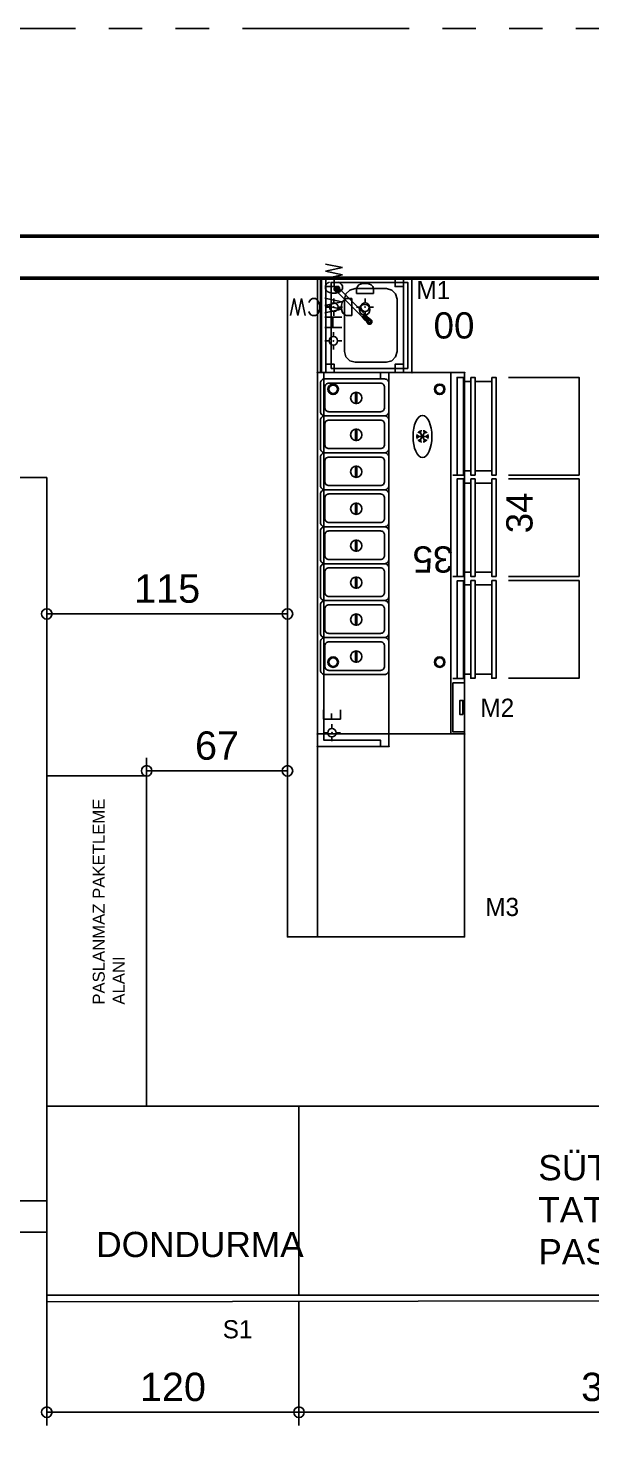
# Model space of a CAD drawing. Header units: millimetres. Extents: x 38967 to 51721, y 49836 to 53207.
# Drawn here: x 41406 to 41673, y 52224 to 52900 of the extents above; entities that cross this region are included whole.
import ezdxf
from ezdxf.enums import TextEntityAlignment as Align

# ---------------------------------------------------------------- set-up
doc = ezdxf.new("R2010")
doc.units = ezdxf.units.MM
doc.header["$LTSCALE"] = 5
doc.linetypes.add('CONTINUA', pattern=[0])
doc.linetypes.add('PHANTOM2', pattern=[31.75, 15.875, -3.175, 3.175, -3.175, 3.175, -3.175])
doc.layers.get('DEFPOINTS').update_dxf_attribs({"linetype": 'CONTINUA'})
for name, color, linetype in [('200-EquipBlack-3d', 250, 'Continuous'), ('200-EquipBorder-2d', 9, 'Continuous'), ('200-EquipDoors-2d', 252, 'Continuous'), ('200-EquipID-2d', 7, 'Continuous'), ('200-EquipInternal-2d', 252, 'Continuous'), ('200-EquipSteel-3d', 9, 'Continuous'), ('250-Cwater-2d', 160, 'Continuous'), ('250-Drain-2D', 140, 'Continuous'), ('250-ele-2d', 20, 'Continuous'), ('250-Hwater-2d', 200, 'Continuous'), ('ax', 1, 'PHANTOM2')]:
    doc.layers.add(name, color=color, linetype=linetype)
doc.layers.add('200-InsPoint-3D', color=3, linetype='Continuous', plot=False)
doc.layers.add('A-Wall', color=113, linetype='Continuous', lineweight=50)
doc.styles.add('Arial', font='arial.ttf')
doc.styles.add('ROMANS', font='micross.ttf')
doc.styles.add('SIMPLEX', font='simplex')
doc.styles.add('TAKSİM', font='GOTHIC.TTF', dxfattribs={"height": 20})
doc.dimstyles.new('Halil', dxfattribs={"dimscale": 5, "dimtxt": 2.7, "dimasz": 1, "dimexe": 1.25, "dimexo": 0.625, "dimgap": 1, "dimtad": 1, "dimdec": 0, "dimdsep": 46, "dimtxsty": 'ROMANS', "dimblk": 'ORIGIN', "dimcen": 2.5, "dimclrd": 256, "dimclre": 256, "dimclrt": 256, "dimadec": 0, "dimazin": 0, "dimtfac": 1, "dimtdec": 0, "dimtmove": 0, "dimatfit": 3, "dimldrblk": 'ORIGIN', "dimfxl": 5, "dimtolj": 1, "dimtzin": 0, "dimarcsym": 0})

# ---------------------------------------------------------------- blocks, each defined once
blk = doc.blocks.new('ECON')
at = {"layer": '250-ele-2d'}
for p, q in [((-40.6, 0), (-20.3, 0)), ((0, 40.6), (0, 20.3)), ((20.3, 0), (40.6, 0)), ((0, -20.3), (0, -40.6))]:
    blk.add_line(p, q, dxfattribs=at)
for radius in [20.3, 1]:
    blk.add_circle((0, 0), radius, dxfattribs=at)
blk.add_point((0, 0), dxfattribs=at)
at = {"layer": '250-ele-2d', "style": 'SIMPLEX', "flags": 8}
blk.add_attdef('E', (50, -40.6), '', height=81, dxfattribs=at)
blk = doc.blocks.new('A$C4DBF6129')
at = {"layer": '200-EquipBorder-2d'}
for points in [[(15.6, 32.5), (2, 32.5, 0.414214), (0, 30.5), (0, 2, 0.414214), (2, 0), (15.6, 0, 0.414214), (17.6, 2), (17.6, 30.5, 0.414214)], [(13.6, 30.5), (4, 30.5, 0.414214), (2, 28.5), (2, 4, 0.414214), (4, 2), (13.6, 2, 0.414214), (15.6, 4), (15.6, 28.5, 0.414214)]]:
    blk.add_lwpolyline(points, format="xyb", close=True, dxfattribs=at)
blk.add_lwpolyline([(11.2, 15.81), (5.95, 15.81), (5.95, 15.29), (11.2, 15.29)], close=True, dxfattribs=at)
blk.add_circle((8.57, 15.53), 2.68, dxfattribs=at)
blk = doc.blocks.new('ZVR1780')
at = {"layer": '200-EquipBorder-2d'}
blk.add_line((0, -340), (1780, -340), dxfattribs=at)
for points in [[(1780, -340), (1780, 0), (0, 0), (0, -340), (1780, -340)], [(0, -300), (30, -300), (30, -30), (1750, -30), (1750, -300), (1780, -300)]]:
    blk.add_lwpolyline(points, dxfattribs=at)
for p in [(0, 0), (1780, 0), (1780, 0), (0, -340), (1780, -340)]:
    blk.add_point(p, dxfattribs=at)
at = {"layer": '200-InsPoint-3D'}
for p in [(0, 0), (0, 0), (1780, 0), (1780, 0), (0, -340), (0, -340), (1780, -340)]:
    blk.add_point(p, dxfattribs=at)
at = {"xscale": 10, "yscale": 10, "zscale": 10}
for p in [(342, -340), (518, -340), (694, -340), (870, -340), (1046, -340), (1222, -340), (1398, -340), (1574, -340)]:
    blk.add_blockref('A$C4DBF6129', p, dxfattribs=at)
at = {"layer": '250-ele-2d'}
blk.add_blockref('ECON', (65, -69.4), dxfattribs=at).add_auto_attribs({'E': 'E'})
blk.add_blockref('ECON', (65, -69.4), dxfattribs=at).add_auto_attribs({'E': 'E'})
at = {"layer": '200-InsPoint-3D', "flags": 9}
blk.add_attdef('DISTANG', (0, 0), '', height=1, dxfattribs=at)
blk.add_attdef('DISTANG', (0, 0), '', height=1, dxfattribs=at)
blk = doc.blocks.new('attrib')
at = {"layer": '200-EquipID-2d', "style": 'Arial'}
blk.add_attdef('POS', text='', height=2.5, dxfattribs=at).set_placement((0, 0, -1), align=Align.MIDDLE)
at = {"layer": '200-EquipID-2d', "style": 'ROMANS', "flags": 1}
for tag, p in [('ZONA', (0, -4.91, -2)), ('EQUIPMENTDATA', (0, -7.89, -2)), ('LONGDESCR', (0, -11.3, -2)), ('EQUIPMENTCONN', (0, -14.71, -2)), ('ACCESSORYDATA', (0, -18.55, -2)), ('ACCESSORYCONN', (0, -21.86, -2))]:
    blk.add_attdef(tag, text='', height=2.5, dxfattribs=at).set_placement(p, align=Align.CENTER)
blk = doc.blocks.new('ICE')
at = {"layer": '200-EquipInternal-2d'}
for p, q in [((-15.2, 8.8), (-29.4, 5.9)), ((-26, -15), (26, 15)), ((-26, 15), (26, -15)), ((-15.2, 8.8), (-19.8, 22.5)), ((0, 17.5), (-9.6, 28.4)), ((0, -30), (0, 30)), ((0, 17.5), (9.6, 28.4)), ((15.2, 8.8), (19.8, 22.5)), ((15.2, 8.8), (29.4, 5.9)), ((-15.2, -8.8), (-29.4, -5.9)), ((-15.2, -8.8), (-19.8, -22.5)), ((0, -17.5), (-9.6, -28.4)), ((0, -17.5), (9.6, -28.4)), ((15.2, -8.8), (29.4, -5.9)), ((15.2, -8.8), (19.8, -22.5))]:
    blk.add_line(p, q, dxfattribs=at)
blk.add_ellipse((0, 0), major_axis=(-100, 0), ratio=0.45, dxfattribs=at)
blk = doc.blocks.new('HB6CU')
at = {"layer": '200-EquipBlack-3d'}
blk.add_3dface([(92.6, -692.1, 789.3), (160.1, -692.1, 789.3), (160.1, -678, 803.4), (92.6, -678, 803.4)], dxfattribs=at)
at = {"layer": '200-EquipBorder-2d'}
blk.add_lwpolyline([(0, -700), (1721, -700), (1721, 0), (0, 0)], close=True, dxfattribs=at)
at = {"layer": '200-EquipDoors-2d'}
for p, q in [((285.4, -700), (285.4, -730)), ((710.4, -700), (710.4, -730)), ((770, -700), (770, -730)), ((1195, -700), (1195, -730)), ((1253, -700), (1253, -730)), ((1678, -700), (1678, -730)), ((285.4, -750), (285.4, -830)), ((710.4, -750), (710.4, -830)), ((770, -750), (770, -830)), ((1195, -750), (1195, -830)), ((1253, -750), (1253, -830)), ((1678, -750), (1678, -830))]:
    blk.add_line(p, q, dxfattribs=at)
for points in [[(730.4, -730), (730.4, -750), (265.4, -750), (265.4, -730)], [(1215, -730), (1215, -750), (750, -750), (750, -730)], [(1698, -730), (1698, -750), (1233, -750), (1233, -730)], [(730.4, -830), (730.4, -850), (265.4, -850), (265.4, -830)], [(1215, -830), (1215, -850), (750, -850), (750, -830)], [(1698, -830), (1698, -850), (1233, -850), (1233, -830)]]:
    blk.add_lwpolyline(points, close=True, dxfattribs=at)
for points in [[(730.4, -910), (730.4, -1245), (265.4, -1245), (265.4, -910)], [(1215, -910), (1215, -1245), (750, -1245), (750, -910)], [(1698, -910), (1698, -1245), (1233, -1245), (1233, -910)]]:
    blk.add_lwpolyline(points, dxfattribs=at)
at = {"layer": '200-EquipSteel-3d', "extrusion": (1, 0, 0)}
for p, q in [((264.1, -700, 540), (264.1, -645, 540)), ((264.1, -645, 540), (264.1, -645, 835)), ((264.1, -645, 835), (264.1, -665, 835)), ((264.1, -700, 230), (264.1, -645, 230)), ((264.1, -645, 230), (264.1, -645, 525)), ((264.1, -645, 525), (264.1, -665, 525)), ((264.1, -665, 835), (264.1, -665, 780)), ((264.1, -665, 780), (264.1, -700, 780)), ((264.1, -665, 525), (264.1, -665, 470)), ((264.1, -665, 470), (264.1, -700, 470)), ((750, -700, 540), (750, -645, 540)), ((750, -645, 540), (750, -645, 835)), ((750, -645, 835), (750, -665, 835)), ((750, -700, 230), (750, -645, 230)), ((750, -645, 230), (750, -645, 525)), ((750, -645, 525), (750, -665, 525)), ((750, -665, 835), (750, -665, 780)), ((750, -665, 780), (750, -700, 780)), ((750, -665, 525), (750, -665, 470)), ((750, -665, 470), (750, -700, 470)), ((1233, -700, 540), (1233, -645, 540)), ((1233, -645, 540), (1233, -645, 835)), ((1233, -645, 835), (1233, -665, 835)), ((1233, -700, 230), (1233, -645, 230)), ((1233, -645, 230), (1233, -645, 525)), ((1233, -645, 525), (1233, -665, 525)), ((1233, -665, 835), (1233, -665, 780)), ((1233, -665, 780), (1233, -700, 780)), ((1233, -665, 525), (1233, -665, 470)), ((1233, -665, 470), (1233, -700, 470)), ((264.1, -700, 780), (264.1, -700, 540)), ((264.1, -700, 470), (264.1, -700, 230)), ((750, -700, 780), (750, -700, 540)), ((750, -700, 470), (750, -700, 230)), ((1233, -700, 780), (1233, -700, 540)), ((1233, -700, 470), (1233, -700, 230))]:
    blk.add_line(p, q, dxfattribs=at)
at = {"layer": '200-EquipSteel-3d', "extrusion": (0, -1, 0), "elevation": 700.5}
for points in [[(30.9, 547.8), (70.9, 547.8), (70.9, 557.8), (30.9, 557.8)], [(30.9, 572.8), (70.9, 572.8), (70.9, 582.8), (30.9, 582.8)], [(30.9, 597.8), (70.9, 597.8), (70.9, 607.8), (30.9, 607.8)], [(30.9, 622.8), (70.9, 622.8), (70.9, 632.8), (30.9, 632.8)], [(30.9, 647.8), (70.9, 647.8), (70.9, 657.8), (30.9, 657.8)], [(30.9, 672.8), (70.9, 672.8), (70.9, 682.8), (30.9, 682.8)], [(30.9, 697.8), (70.9, 697.8), (70.9, 707.8), (30.9, 707.8)], [(30.9, 722.8), (70.9, 722.8), (70.9, 732.8), (30.9, 732.8)], [(30.9, 747.8), (70.9, 747.8), (70.9, 757.8), (30.9, 757.8)], [(30.9, 247.7), (70.9, 247.7), (70.9, 257.7), (30.9, 257.7)], [(30.9, 322.7), (70.9, 322.7), (70.9, 332.7), (30.9, 332.7)], [(30.9, 272.7), (70.9, 272.7), (70.9, 282.7), (30.9, 282.7)], [(30.9, 297.7), (70.9, 297.7), (70.9, 307.7), (30.9, 307.7)], [(30.9, 347.7), (70.9, 347.7), (70.9, 357.7), (30.9, 357.7)], [(30.9, 372.7), (70.9, 372.7), (70.9, 382.7), (30.9, 382.7)], [(30.9, 447.7), (70.9, 447.7), (70.9, 457.7), (30.9, 457.7)], [(30.9, 422.7), (70.9, 422.7), (70.9, 432.7), (30.9, 432.7)], [(30.9, 397.7), (70.9, 397.7), (70.9, 407.7), (30.9, 407.7)], [(80.9, 547.8), (120.9, 547.8), (120.9, 557.8), (80.9, 557.8)], [(80.9, 572.8), (120.9, 572.8), (120.9, 582.8), (80.9, 582.8)], [(80.9, 597.8), (120.9, 597.8), (120.9, 607.8), (80.9, 607.8)], [(80.9, 622.8), (120.9, 622.8), (120.9, 632.8), (80.9, 632.8)], [(80.9, 647.8), (120.9, 647.8), (120.9, 657.8), (80.9, 657.8)], [(80.9, 672.8), (120.9, 672.8), (120.9, 682.8), (80.9, 682.8)], [(80.9, 697.8), (120.9, 697.8), (120.9, 707.8), (80.9, 707.8)], [(80.9, 722.8), (120.9, 722.8), (120.9, 732.8), (80.9, 732.8)], [(80.9, 747.8), (120.9, 747.8), (120.9, 757.8), (80.9, 757.8)], [(80.9, 247.7), (120.9, 247.7), (120.9, 257.7), (80.9, 257.7)], [(80.9, 322.7), (120.9, 322.7), (120.9, 332.7), (80.9, 332.7)], [(80.9, 272.7), (120.9, 272.7), (120.9, 282.7), (80.9, 282.7)], [(80.9, 297.7), (120.9, 297.7), (120.9, 307.7), (80.9, 307.7)], [(80.9, 347.7), (120.9, 347.7), (120.9, 357.7), (80.9, 357.7)], [(80.9, 372.7), (120.9, 372.7), (120.9, 382.7), (80.9, 382.7)], [(80.9, 447.7), (120.9, 447.7), (120.9, 457.7), (80.9, 457.7)], [(80.9, 422.7), (120.9, 422.7), (120.9, 432.7), (80.9, 432.7)], [(80.9, 397.7), (120.9, 397.7), (120.9, 407.7), (80.9, 407.7)], [(130.9, 547.8), (170.9, 547.8), (170.9, 557.8), (130.9, 557.8)], [(130.9, 572.8), (170.9, 572.8), (170.9, 582.8), (130.9, 582.8)], [(130.9, 597.8), (170.9, 597.8), (170.9, 607.8), (130.9, 607.8)], [(130.9, 622.8), (170.9, 622.8), (170.9, 632.8), (130.9, 632.8)], [(130.9, 647.8), (170.9, 647.8), (170.9, 657.8), (130.9, 657.8)], [(130.9, 672.8), (170.9, 672.8), (170.9, 682.8), (130.9, 682.8)], [(130.9, 697.8), (170.9, 697.8), (170.9, 707.8), (130.9, 707.8)], [(130.9, 722.8), (170.9, 722.8), (170.9, 732.8), (130.9, 732.8)], [(130.9, 747.8), (170.9, 747.8), (170.9, 757.8), (130.9, 757.8)], [(130.9, 247.7), (170.9, 247.7), (170.9, 257.7), (130.9, 257.7)], [(130.9, 272.7), (170.9, 272.7), (170.9, 282.7), (130.9, 282.7)], [(130.9, 297.7), (170.9, 297.7), (170.9, 307.7), (130.9, 307.7)], [(130.9, 322.7), (170.9, 322.7), (170.9, 332.7), (130.9, 332.7)], [(130.9, 347.7), (170.9, 347.7), (170.9, 357.7), (130.9, 357.7)], [(130.9, 372.7), (170.9, 372.7), (170.9, 382.7), (130.9, 382.7)], [(130.9, 447.7), (170.9, 447.7), (170.9, 457.7), (130.9, 457.7)], [(130.9, 397.7), (170.9, 397.7), (170.9, 407.7), (130.9, 407.7)], [(130.9, 422.7), (170.9, 422.7), (170.9, 432.7), (130.9, 432.7)], [(180.9, 547.8), (220.9, 547.8), (220.9, 557.8), (180.9, 557.8)], [(180.9, 572.8), (220.9, 572.8), (220.9, 582.8), (180.9, 582.8)], [(180.9, 597.8), (220.9, 597.8), (220.9, 607.8), (180.9, 607.8)], [(180.9, 622.8), (220.9, 622.8), (220.9, 632.8), (180.9, 632.8)], [(180.9, 647.8), (220.9, 647.8), (220.9, 657.8), (180.9, 657.8)], [(180.9, 672.8), (220.9, 672.8), (220.9, 682.8), (180.9, 682.8)], [(180.9, 697.8), (220.9, 697.8), (220.9, 707.8), (180.9, 707.8)], [(180.9, 722.8), (220.9, 722.8), (220.9, 732.8), (180.9, 732.8)], [(180.9, 747.8), (220.9, 747.8), (220.9, 757.8), (180.9, 757.8)], [(180.9, 247.7), (220.9, 247.7), (220.9, 257.7), (180.9, 257.7)], [(180.9, 322.7), (220.9, 322.7), (220.9, 332.7), (180.9, 332.7)], [(180.9, 272.7), (220.9, 272.7), (220.9, 282.7), (180.9, 282.7)], [(180.9, 297.7), (220.9, 297.7), (220.9, 307.7), (180.9, 307.7)], [(180.9, 347.7), (220.9, 347.7), (220.9, 357.7), (180.9, 357.7)], [(180.9, 372.7), (220.9, 372.7), (220.9, 382.7), (180.9, 382.7)], [(180.9, 447.7), (220.9, 447.7), (220.9, 457.7), (180.9, 457.7)], [(180.9, 422.7), (220.9, 422.7), (220.9, 432.7), (180.9, 432.7)], [(180.9, 397.7), (220.9, 397.7), (220.9, 407.7), (180.9, 407.7)]]:
    blk.add_lwpolyline(points, close=True, dxfattribs=at)
at = {"layer": '200-EquipSteel-3d'}
for centre, radius in [((342, -75, 100), 25), ((342, -75), 20), ((1641.8, -75, 100), 25), ((1641.8, -75), 20), ((342, -582, 100), 25), ((342, -582), 20), ((1641.8, -582, 100), 25), ((1641.8, -582), 20)]:
    blk.add_circle(centre, radius, dxfattribs=at)
for points in [[(0, 0, 1000), (0, 0, 850), (1721, 0, 850), (1721, 0, 1000)], [(0, 0, 1000), (1721, 0, 1000), (1721, -30, 1000), (0, -30, 1000)], [(0, -700, 900), (0, -700, 850), (0, 0, 850), (0, 0, 900)], [(0, -700, 850), (0, -700, 850), (0, -700, 850), (0, 0, 850)], [(0, 0, 900), (0, 0, 850), (1721, 0, 850), (1721, 0, 900)], [(0, 0, 850), (0, -700, 850), (1721, -700, 850), (1721, 0, 850)], [(1721, 0, 900), (1721, 0, 900), (0, 0, 900)], [(1721, 0, 900), (1721, -700, 900), (0, -700, 900), (0, 0, 900)], [(0, -700, 900), (0, -700, 850), (0, 0, 850), (0, 0, 900)], [(0, -700, 850), (0, -700, 850), (0, -700, 850), (0, 0, 850)], [(0, 0, 900), (0, 0, 850), (1721, 0, 850), (1721, 0, 900)], [(0, 0, 850), (0, -700, 850), (1721, -700, 850), (1721, 0, 850)], [(1721, 0, 900), (1721, 0, 900), (0, 0, 900)], [(1721, 0, 900), (1721, -700, 900), (0, -700, 900), (0, 0, 900)], [(0, -635, 850), (0, -635, 200), (0, 0, 200), (0, 0, 850)], [(0, -635, 200), (0, -635, 200), (0, -635, 200), (0, 0, 200)], [(0, 0, 850), (0, 0, 200), (1721, 0, 200), (1721, 0, 850)], [(0, 0, 200), (0, -635, 200), (1721, -635, 200), (1721, 0, 200)], [(1721, 0, 850), (1721, 0, 850), (0, 0, 850)], [(1721, 0, 850), (1721, -635, 850), (0, -635, 850), (0, 0, 850)], [(1721, 0, 900), (1721, 0, 850), (1721, 0, 900)], [(1721, 0, 850), (1721, -700, 850), (1721, -700, 900), (1721, 0, 900)], [(1721, 0, 900), (1721, 0, 850), (1721, 0, 900)], [(1721, 0, 850), (1721, -700, 850), (1721, -700, 900), (1721, 0, 900)], [(1721, 0, 850), (1721, 0, 200), (1721, 0, 850)], [(1721, 0, 200), (1721, -635, 200), (1721, -635, 850), (1721, 0, 850)], [(0, -30, 1000), (1721, -30, 1000), (1721, -30, 915), (0, -30, 915)], [(1721, -635, 850), (1721, -635, 200), (0, -635, 200), (0, -635, 850)], [(1721, -635, 200), (1721, -635, 200), (0, -635, 200)], [(10, -700, 780), (10, -700, 230), (10, -645, 230), (10, -645, 835)], [(10, -700, 230), (10, -700, 230), (10, -700, 230), (10, -645, 230)], [(10, -645, 835), (10, -645, 230), (243, -645, 230), (243, -645, 835)], [(10, -645, 230), (10, -700, 230), (243, -700, 230), (243, -645, 230)], [(243, -645, 835), (243, -645, 835), (10, -645, 835)], [(243, -645, 835), (243, -700, 780), (10, -700, 780), (10, -645, 835)], [(243, -645, 835), (243, -645, 230), (243, -645, 835)], [(243, -645, 230), (243, -700, 230), (243, -700, 780), (243, -645, 835)], [(264.1, -695, 835), (729.1, -695, 835), (729.1, -665, 835), (264.1, -665, 835)], [(264.1, -695, 525), (729.1, -695, 525), (729.1, -665, 525), (264.1, -665, 525)], [(750, -695, 835), (1215, -695, 835), (1215, -665, 835), (750, -665, 835)], [(750, -695, 525), (1215, -695, 525), (1215, -665, 525), (750, -665, 525)], [(1233, -695, 835), (1698, -695, 835), (1698, -665, 835), (1233, -665, 835)], [(1233, -695, 525), (1698, -695, 525), (1698, -665, 525), (1233, -665, 525)], [(1721, -700, 900), (1721, -700, 850), (0, -700, 850), (0, -700, 900)], [(1721, -700, 850), (1721, -700, 850), (0, -700, 850)], [(1721, -700, 900), (1721, -700, 850), (0, -700, 850), (0, -700, 900)], [(1721, -700, 850), (1721, -700, 850), (0, -700, 850)], [(243, -700, 780), (243, -700, 230), (10, -700, 230), (10, -700, 780)], [(243, -700, 230), (243, -700, 230), (10, -700, 230)], [(264.1, -695, 805), (729.1, -695, 805), (729.1, -695, 835), (264.1, -695, 835)], [(264.1, -695, 495), (729.1, -695, 495), (729.1, -695, 525), (264.1, -695, 525)], [(750, -695, 805), (1215, -695, 805), (1215, -695, 835), (750, -695, 835)], [(750, -695, 495), (1215, -695, 495), (1215, -695, 525), (750, -695, 525)], [(1233, -695, 805), (1698, -695, 805), (1698, -695, 835), (1233, -695, 835)], [(1233, -695, 495), (1698, -695, 495), (1698, -695, 525), (1233, -695, 525)]]:
    blk.add_3dface(points, dxfattribs=at)
at = {"layer": '200-EquipSteel-3d', "invisible_edges": 15}
for points in [[(0, 0, 900), (0, 0, 1000), (0, -30, 1000), (0, -30, 900)], [(1721, 0, 900), (1721, 0, 1000), (1721, -30, 1000), (1721, -30, 900)], [(264.1, -700, 780), (264.1, -700, 540), (264.1, -645, 540), (264.1, -645, 780)], [(264.1, -645, 835), (264.1, -665, 835), (264.1, -665, 780), (264.1, -645, 780)], [(264.1, -645, 525), (264.1, -665, 525), (264.1, -665, 470), (264.1, -645, 470)], [(264.1, -700, 470), (264.1, -700, 230), (264.1, -645, 230), (264.1, -645, 470)], [(729.1, -645, 835), (729.1, -665, 835), (729.1, -665, 780), (729.1, -645, 780)], [(729.1, -700, 780), (729.1, -700, 540), (729.1, -645, 540), (729.1, -645, 780)], [(729.1, -645, 525), (729.1, -665, 525), (729.1, -665, 470), (729.1, -645, 470)], [(729.1, -700, 470), (729.1, -700, 230), (729.1, -645, 230), (729.1, -645, 470)], [(750, -700, 780), (750, -700, 540), (750, -645, 540), (750, -645, 780)], [(750, -645, 835), (750, -665, 835), (750, -665, 780), (750, -645, 780)], [(750, -645, 525), (750, -665, 525), (750, -665, 470), (750, -645, 470)], [(750, -700, 470), (750, -700, 230), (750, -645, 230), (750, -645, 470)], [(1215, -645, 835), (1215, -665, 835), (1215, -665, 780), (1215, -645, 780)], [(1215, -700, 780), (1215, -700, 540), (1215, -645, 540), (1215, -645, 780)], [(1215, -645, 525), (1215, -665, 525), (1215, -665, 470), (1215, -645, 470)], [(1215, -700, 470), (1215, -700, 230), (1215, -645, 230), (1215, -645, 470)], [(1233, -700, 780), (1233, -700, 540), (1233, -645, 540), (1233, -645, 780)], [(1233, -645, 835), (1233, -665, 835), (1233, -665, 780), (1233, -645, 780)], [(1233, -645, 525), (1233, -665, 525), (1233, -665, 470), (1233, -645, 470)], [(1233, -700, 470), (1233, -700, 230), (1233, -645, 230), (1233, -645, 470)], [(1698, -645, 835), (1698, -665, 835), (1698, -665, 780), (1698, -645, 780)], [(1698, -700, 780), (1698, -700, 540), (1698, -645, 540), (1698, -645, 780)], [(1698, -645, 525), (1698, -665, 525), (1698, -665, 470), (1698, -645, 470)], [(1698, -700, 470), (1698, -700, 230), (1698, -645, 230), (1698, -645, 470)]]:
    blk.add_3dface(points, dxfattribs=at)
at = {"layer": '200-InsPoint-3D'}
for p in [(0, 0), (1721, 0), (0, -700), (1721, -700)]:
    blk.add_point(p, dxfattribs=at)
blk.add_blockref('ICE', (1417, -500))
at = {"layer": '200-InsPoint-3D', "flags": 9}
blk.add_attdef('DISTANG', (0, 0), '', height=1, dxfattribs=at)
blk = doc.blocks.new('_Origin')
at = {"color": 0, "linetype": 'ByBlock', "lineweight": -2}
blk.add_line((0, 0), (-1, 0), dxfattribs=at)
blk.add_circle((0, 0), 0.5, dxfattribs=at)
blk = doc.blocks.new('*D179')
at = {"layer": '200-EquipID-2d', "lineweight": -2, "transparency": 16777216}
for p, q in [((41414.38, 52293.11), (41414.38, 52234.22)), ((41534.38, 52293.11), (41534.38, 52234.22)), ((41419.38, 52240.47), (41529.38, 52240.47))]:
    blk.add_line(p, q, dxfattribs=at)
at = {"layer": 'DEFPOINTS', "color": 0, "transparency": 16777216}
for p in [(41414.38, 52296.23), (41534.38, 52296.23), (41534.38, 52240.47)]:
    blk.add_point(p, dxfattribs=at)
at = {"layer": '200-EquipID-2d', "lineweight": -2, "transparency": 16777216, "xscale": 5, "yscale": 5, "zscale": 5, "rotation": 180}
blk.add_blockref('_Origin', (41414.38, 52240.47), dxfattribs=at)
at = {"layer": '200-EquipID-2d', "lineweight": -2, "transparency": 16777216, "xscale": 5, "yscale": 5, "zscale": 5}
blk.add_blockref('_Origin', (41534.38, 52240.47), dxfattribs=at)
at = {"layer": '200-EquipID-2d', "transparency": 16777216, "insert": (41474.38, 52252.45), "char_height": 13.5, "attachment_point": 5, "style": 'ROMANS'}
blk.add_mtext('\\A1;120', dxfattribs=at)
blk = doc.blocks.new('*D180')
at = {"layer": '200-EquipID-2d', "lineweight": -2, "transparency": 16777216}
for p, q in [((41534.38, 52293.11), (41534.38, 52234.22)), ((41834.38, 52293.11), (41834.38, 52234.22)), ((41539.38, 52240.47), (41829.38, 52240.47))]:
    blk.add_line(p, q, dxfattribs=at)
at = {"layer": 'DEFPOINTS', "color": 0, "transparency": 16777216}
for p in [(41534.38, 52296.23), (41834.38, 52296.23), (41834.38, 52240.47)]:
    blk.add_point(p, dxfattribs=at)
at = {"layer": '200-EquipID-2d', "lineweight": -2, "transparency": 16777216, "xscale": 5, "yscale": 5, "zscale": 5, "rotation": 180}
blk.add_blockref('_Origin', (41534.38, 52240.47), dxfattribs=at)
at = {"layer": '200-EquipID-2d', "lineweight": -2, "transparency": 16777216, "xscale": 5, "yscale": 5, "zscale": 5}
blk.add_blockref('_Origin', (41834.38, 52240.47), dxfattribs=at)
at = {"layer": '200-EquipID-2d', "transparency": 16777216, "insert": (41684.38, 52252.45), "char_height": 13.5, "attachment_point": 5, "style": 'ROMANS'}
blk.add_mtext('\\A1;300', dxfattribs=at)
blk = doc.blocks.new('DCON')
at = {"layer": '250-Drain-2D'}
for p, q in [((-40.6, 0), (-20.3, 0)), ((0, 40.6), (0, 20.3)), ((20.3, 0), (40.6, 0)), ((0, -20.3), (0, -40.6))]:
    blk.add_line(p, q, dxfattribs=at)
for radius in [20.3, 1]:
    blk.add_circle((0, 0), radius, dxfattribs=at)
blk.add_point((0, 0), dxfattribs=at)
at = {"layer": '250-Drain-2D', "style": 'SIMPLEX', "flags": 8}
blk.add_attdef('D', (50, -40.6), '', height=81, dxfattribs=at)
blk = doc.blocks.new('HCON')
at = {"layer": '250-Hwater-2d'}
for p, q in [((-40.6, 0), (-20.3, 0)), ((0, 40.6), (0, 20.3)), ((20.3, 0), (40.6, 0)), ((0, -20.3), (0, -40.6))]:
    blk.add_line(p, q, dxfattribs=at)
for radius in [20.3, 1]:
    blk.add_circle((0, 0), radius, dxfattribs=at)
blk.add_point((0, 0), dxfattribs=at)
at = {"layer": '250-Hwater-2d', "style": 'SIMPLEX', "flags": 8}
blk.add_attdef('HW', (50, -40.6), '', height=81, dxfattribs=at)
blk = doc.blocks.new('CCON')
at = {"layer": '250-Cwater-2d'}
for p, q in [((-40.6, 0), (-20.3, 0)), ((0, 40.6), (0, 20.3)), ((20.3, 0), (40.6, 0)), ((0, -20.3), (0, -40.6))]:
    blk.add_line(p, q, dxfattribs=at)
for radius in [20.3, 1]:
    blk.add_circle((0, 0), radius, dxfattribs=at)
blk.add_point((0, 0), dxfattribs=at)
at = {"layer": '250-Cwater-2d', "style": 'SIMPLEX', "flags": 8}
blk.add_attdef('CW', (56.5, -40.6), '', height=81, dxfattribs=at)
blk = doc.blocks.new('HWSW45')
at = {"layer": '200-EquipBorder-2d'}
blk.add_lwpolyline([(0, -450), (450, -450), (450, 0), (0, 0)], close=True, dxfattribs=at)
at = {"layer": '200-EquipInternal-2d'}
blk.add_line((0, -20), (450, -20), dxfattribs=at)
for points in [[(20, -65), (20, -430), (430, -430), (430, -65)], [(100, -379), (75, -372.3), (56.7, -354), (50, -329), (50, -179), (56.7, -154), (75, -135.7), (100, -129), (350, -129), (375, -135.7), (393.3, -154), (400, -179), (400, -329), (393.3, -354), (375, -372.3), (350, -379)], [(408.3, -95.3), (408.3, -87.8), (403.1, -82.6), (395.6, -82.6), (233.9, -244.3), (233.9, -251.7), (239.2, -257), (246.6, -257)]]:
    blk.add_lwpolyline(points, close=True, dxfattribs=at)
blk.add_circle((300, -225), 25, dxfattribs=at)
at = {"layer": '200-EquipSteel-3d'}
blk.add_line((0, -450, 810), (450, -450, 810), dxfattribs=at)
for points, elevation in [([(20, -65), (20, -430), (430, -430), (430, -65)], 830), ([(100, -379), (75, -372.3), (56.7, -354), (50, -329), (50, -179), (56.7, -154), (75, -135.7), (100, -129), (350, -129), (375, -135.7), (393.3, -154), (400, -179), (400, -329), (393.3, -354), (375, -372.3), (350, -379)], 600)]:
    blk.add_lwpolyline(points, close=True, dxfattribs=dict(at, elevation=elevation))
at = {"layer": '200-EquipSteel-3d', "extrusion": (-0.612372, -0.612372, 0.5), "elevation": 284.7}
blk.add_lwpolyline([(338.1, 908), (338.1, 900.6), (343.4, 895.3), (350.9, 895.3), (356.1, 900.6), (356.1, 908), (350.9, 913.3), (343.4, 913.3)], close=True, dxfattribs=at)
at = {"layer": '200-EquipSteel-3d'}
for points in [[(0, -15, 850), (0, -450, 850), (0, -450, 810), (0, 0, 810)], [(450, -15, 850), (450, -450, 850), (450, -450, 810), (450, 0, 810)]]:
    blk.add_polyline3d(points, dxfattribs=at)
at = {"layer": '200-EquipSteel-3d', "invisible_edges": 15}
for points in [[(0, 0, 810), (0, -450, 810), (0, -450, 850), (0, 0, 850)], [(0, 0, 850), (0, 0, 900), (0, -15, 900), (0, -15, 850)], [(450, 0, 810), (450, -450, 810), (450, -450, 850), (450, 0, 850)], [(450, 0, 850), (450, 0, 900), (450, -15, 900), (450, -15, 850)], [(0, -450, 850), (20, -430, 850), (20, -65, 850), (0, -15, 850)], [(20, -65, 850), (0, -15, 850), (450, -15, 850), (430, -65, 850)], [(20, -430, 830), (50, -379, 830), (50, -129, 830), (20, -65, 830)], [(50, -129, 830), (20, -65, 830), (430, -65, 830), (400, -129, 830)], [(430, -65, 830), (400, -129, 830), (400, -379, 830), (430, -430, 830)], [(450, -15, 850), (430, -65, 850), (430, -430, 850), (450, -450, 850)], [(50, -129, 600), (50, -379, 600), (400, -379, 600), (400, -129, 600)], [(50, -129, 830), (100, -129, 830), (75, -135.7, 830), (56.7, -154, 830)], [(50, -129, 830), (56.7, -154, 830), (50, -179, 830)], [(400, -129, 830), (350, -129, 830), (375, -135.7, 830), (393.3, -154, 830)], [(400, -129, 830), (393.3, -154, 830), (400, -179, 830)], [(50, -379, 830), (56.7, -354, 830), (50, -329, 830)], [(400, -379, 830), (393.3, -354, 830), (400, -329, 830)], [(400, -379, 830), (430, -430, 830), (20, -430, 830), (50, -379, 830)], [(50, -379, 830), (100, -379, 830), (75, -372.3, 830), (56.7, -354, 830)], [(400, -379, 830), (350, -379, 830), (375, -372.3, 830), (393.3, -354, 830)], [(430, -430, 850), (450, -450, 850), (0, -450, 850), (20, -430, 850)]]:
    blk.add_3dface(points, dxfattribs=at)
at = {"layer": '200-EquipSteel-3d'}
for points in [[(0, -15, 900), (450, -15, 900), (450, 0, 900), (0, 0, 900)], [(450, 0, 900), (0, 0, 900), (0, 0, 810), (450, 0, 810)], [(0, -15, 850), (450, -15, 850), (450, -15, 900), (0, -15, 900)], [(410, -40, 810), (410, -40, 450), (40, -40, 450), (40, -40, 810)], [(0, -370, 450), (0, -370, 810), (0, -80, 810), (0, -80, 450)], [(388.4, -89.8, 914.8), (383.2, -95, 922.2), (385.8, -92.4, 928.7), (393, -85.2, 918.6)], [(388.9, -96.7, 912.2), (385, -100.6, 917.7), (383.2, -95, 922.2), (388.4, -89.8, 914.8)], [(394.2, -102, 912.2), (390.3, -105.9, 917.7), (385, -100.6, 917.7), (388.9, -96.7, 912.2)], [(392.9, -79.9, 850), (385.3, -87.5, 850), (388.1, -89.9, 889.9), (395.7, -82.3, 889.9)], [(385.3, -87.5, 850), (385.4, -98.2, 850), (389.1, -94.5, 889.9), (388.1, -89.9, 889.9)], [(385.4, -98.2, 850), (393, -105.8, 850), (396.7, -102.1, 889.9), (389.1, -94.5, 889.9)], [(393, -85.2, 918.6), (399.9, -85.7, 921.2), (391.4, -94.2, 933.3), (385.8, -92.4, 928.7)], [(390.3, -87.8, 904.7), (388.4, -89.8, 914.8), (393, -85.2, 918.6), (395.6, -82.6, 904.7)], [(390.3, -95.3, 904.7), (388.9, -96.7, 912.2), (388.4, -89.8, 914.8), (390.3, -87.8, 904.7)], [(395.6, -100.6, 904.7), (394.2, -102, 912.2), (388.9, -96.7, 912.2), (390.3, -95.3, 904.7)], [(395.5, -82.7, 853.4), (390.2, -88, 853.4), (390.3, -87.8, 904.7), (395.6, -82.6, 904.7)], [(390.2, -88, 853.4), (390.3, -95.4, 850.1), (390.3, -95.3, 904.7), (390.3, -87.8, 904.7)], [(390.3, -95.4, 850.1), (395.5, -100.6, 850.1), (395.6, -100.6, 904.7), (390.3, -95.3, 904.7)], [(394.2, -102, 912.2), (401.1, -102.5, 914.8), (395.9, -107.7, 922.2), (390.3, -105.9, 917.7)], [(399.9, -85.7, 921.2), (405.2, -91, 921.2), (396.7, -99.5, 933.3), (391.4, -94.2, 933.3)], [(403.3, -80.2, 850.9), (392.9, -79.9, 850), (395.7, -82.3, 889.9), (402.7, -82.5, 889.9)], [(395.6, -82.6, 904.7), (403.1, -82.6, 904.7), (399.9, -85.7, 921.2), (393, -85.2, 918.6)], [(393, -105.8, 850), (403.7, -105.9, 850), (400.9, -102.7, 890), (396.7, -102.1, 889.9)], [(395.6, -100.6, 904.7), (403.1, -100.6, 904.7), (401.1, -102.5, 914.8), (394.2, -102, 912.2)], [(402.7, -82.9, 850.7), (395.5, -82.7, 853.4), (395.6, -82.6, 904.7), (403.1, -82.6, 904.7)], [(395.5, -100.6, 850.1), (402.9, -100.7, 853.4), (403.1, -100.6, 904.7), (395.6, -100.6, 904.7)], [(401.1, -102.5, 914.8), (405.7, -97.9, 918.6), (398.5, -105.1, 928.7), (395.9, -107.7, 922.2)], [(405.2, -91, 921.2), (405.7, -97.9, 918.6), (398.5, -105.1, 928.7), (396.7, -99.5, 933.3)], [(403.1, -82.6, 904.7), (408.3, -87.8, 904.7), (405.2, -91, 921.2), (399.9, -85.7, 921.2)], [(403.7, -105.9, 850), (411.2, -98.3, 850), (408.5, -95.1, 890), (400.9, -102.7, 890)], [(403.1, -100.6, 904.7), (408.3, -95.3, 904.7), (405.7, -97.9, 918.6), (401.1, -102.5, 914.8)], [(410.9, -87.8, 850.9), (403.3, -80.2, 850.9), (402.7, -82.5, 889.9), (408.4, -88.2, 889.9)], [(408, -88.2, 850.7), (402.7, -82.9, 850.7), (403.1, -82.6, 904.7), (408.3, -87.8, 904.7)], [(402.9, -100.7, 853.4), (408.2, -95.4, 853.4), (408.3, -95.3, 904.7), (403.1, -100.6, 904.7)], [(408.3, -87.8, 904.7), (408.3, -95.3, 904.7), (405.7, -97.9, 918.6), (405.2, -91, 921.2)], [(408.2, -95.4, 853.4), (408, -88.2, 850.7), (408.3, -87.8, 904.7), (408.3, -95.3, 904.7)], [(411.2, -98.3, 850), (410.9, -87.8, 850.9), (408.4, -88.2, 889.9), (408.5, -95.1, 890)], [(450, -370, 450), (450, -80, 450), (450, -80, 810), (450, -370, 810)], [(238.1, -236.3, 948.4), (231.2, -243.1, 948.4), (231.2, -243.1, 959.8), (238.1, -236.3, 959.8)], [(239.2, -239, 965.5), (238.1, -236.3, 959.8), (231.2, -243.1, 959.8), (233.9, -244.3, 965.5)], [(238.1, -236.3, 948.4), (239.2, -239, 944), (233.9, -244.3, 944), (231.2, -243.1, 948.4)], [(231.2, -243.1, 948.4), (231.2, -252.8, 948.4), (231.2, -252.8, 959.8), (231.2, -243.1, 959.8)], [(233.9, -244.3, 965.5), (231.2, -243.1, 959.8), (231.2, -252.8, 959.8), (233.9, -251.7, 965.5)], [(231.2, -243.1, 948.4), (233.9, -244.3, 944), (233.9, -251.7, 944), (231.2, -252.8, 948.4)], [(233.9, -251.7, 965.5), (231.2, -252.8, 959.8), (238.1, -259.7, 959.8), (239.2, -257, 965.5)], [(231.2, -252.8, 948.4), (233.9, -251.7, 944), (239.2, -257, 944), (238.1, -259.7, 948.4)], [(231.2, -252.8, 948.4), (238.1, -259.7, 948.4), (238.1, -259.7, 959.8), (231.2, -252.8, 959.8)], [(239.2, -239, 1004.7), (233.9, -244.3, 1004.7), (236.5, -241.6, 1018.6), (241.1, -237.1, 1014.8)], [(239.2, -239, 965.5), (233.9, -244.3, 965.5), (233.9, -244.3, 1004.7), (239.2, -239, 1004.7)], [(233.9, -251.7, 1004.7), (233.9, -244.3, 1004.7), (236.5, -241.6, 1018.6), (237, -248.6, 1021.2)], [(233.9, -244.3, 965.5), (233.9, -251.7, 965.5), (233.9, -251.7, 1004.7), (233.9, -244.3, 1004.7)], [(239.2, -257, 1004.7), (233.9, -251.7, 1004.7), (237, -248.6, 1021.2), (242.3, -253.9, 1021.2)], [(233.9, -251.7, 965.5), (239.2, -257, 965.5), (239.2, -257, 1004.7), (233.9, -251.7, 1004.7)], [(241.1, -237.1, 1014.8), (236.5, -241.6, 1018.6), (243.7, -234.5, 1028.7), (246.4, -231.8, 1022.2)], [(237, -248.6, 1021.2), (236.5, -241.6, 1018.6), (243.7, -234.5, 1028.7), (245.6, -240.1, 1033.3)], [(242.3, -253.9, 1021.2), (237, -248.6, 1021.2), (245.6, -240.1, 1033.3), (250.9, -245.3, 1033.3)], [(247.8, -236.3, 948.4), (238.1, -236.3, 948.4), (238.1, -236.3, 959.8), (247.8, -236.3, 959.8)], [(246.6, -239, 965.5), (247.8, -236.3, 959.8), (238.1, -236.3, 959.8), (239.2, -239, 965.5)], [(247.8, -236.3, 948.4), (246.6, -239, 944), (239.2, -239, 944), (238.1, -236.3, 948.4)], [(239.2, -257, 965.5), (238.1, -259.7, 959.8), (247.8, -259.7, 959.8), (246.6, -257, 965.5)], [(238.1, -259.7, 948.4), (239.2, -257, 944), (246.6, -257, 944), (247.8, -259.7, 948.4)], [(238.1, -259.7, 948.4), (247.8, -259.7, 948.4), (247.8, -259.7, 959.8), (238.1, -259.7, 959.8)], [(246.6, -239, 1004.7), (239.2, -239, 1004.7), (241.1, -237.1, 1014.8), (248.1, -237.6, 1012.2)], [(246.6, -239, 965.5), (239.2, -239, 965.5), (239.2, -239, 1004.7), (246.6, -239, 1004.7)], [(246.6, -257, 1004.7), (239.2, -257, 1004.7), (242.3, -253.9, 1021.2), (249.3, -254.4, 1018.6)], [(239.2, -257, 965.5), (246.6, -257, 965.5), (246.6, -257, 1004.7), (239.2, -257, 1004.7)], [(248.1, -237.6, 1012.2), (241.1, -237.1, 1014.8), (246.4, -231.8, 1022.2), (252, -233.7, 1017.7)], [(249.3, -254.4, 1018.6), (242.3, -253.9, 1021.2), (250.9, -245.3, 1033.3), (256.5, -247.2, 1028.7)], [(246.4, -231.8, 1022.2), (243.7, -234.5, 1028.7), (253.5, -224.7, 1032.4), (253.5, -224.7, 1025)], [(245.6, -240.1, 1033.3), (243.7, -234.5, 1028.7), (253.5, -224.7, 1032.4), (257.3, -228.4, 1037.7)], [(250.9, -245.3, 1033.3), (245.6, -240.1, 1033.3), (257.3, -228.4, 1037.7), (262.5, -233.7, 1037.7)], [(252, -233.7, 1017.7), (246.4, -231.8, 1022.2), (253.5, -224.7, 1025), (257.3, -228.4, 1019.7)], [(251.9, -244.3, 965.5), (254.6, -243.1, 959.8), (247.8, -236.3, 959.8), (246.6, -239, 965.5)], [(254.6, -243.1, 948.4), (251.9, -244.3, 944), (246.6, -239, 944), (247.8, -236.3, 948.4)], [(246.6, -239, 1004.7), (248.1, -237.6, 1012.2), (253.3, -242.8, 1012.2), (251.9, -244.3, 1004.7)], [(251.9, -244.3, 965.5), (246.6, -239, 965.5), (246.6, -239, 1004.7), (251.9, -244.3, 1004.7)], [(251.9, -251.7, 1004.7), (253.8, -249.8, 1014.8), (249.3, -254.4, 1018.6), (246.6, -257, 1004.7)], [(246.6, -257, 965.5), (251.9, -251.7, 965.5), (251.9, -251.7, 1004.7), (246.6, -257, 1004.7)], [(246.6, -257, 965.5), (247.8, -259.7, 959.8), (254.6, -252.8, 959.8), (251.9, -251.7, 965.5)], [(247.8, -259.7, 948.4), (246.6, -257, 944), (251.9, -251.7, 944), (254.6, -252.8, 948.4)], [(254.6, -243.1, 948.4), (247.8, -236.3, 948.4), (247.8, -236.3, 959.8), (254.6, -243.1, 959.8)], [(247.8, -259.7, 948.4), (254.6, -252.8, 948.4), (254.6, -252.8, 959.8), (247.8, -259.7, 959.8)], [(248.1, -237.6, 1012.2), (252, -233.7, 1017.7), (257.2, -239, 1017.7), (253.3, -242.8, 1012.2)], [(253.8, -249.8, 1014.8), (259.1, -244.6, 1022.2), (256.5, -247.2, 1028.7), (249.3, -254.4, 1018.6)], [(256.5, -247.2, 1028.7), (250.9, -245.3, 1033.3), (262.5, -233.7, 1037.7), (266.3, -237.4, 1032.4)], [(251.9, -244.3, 1004.7), (253.3, -242.8, 1012.2), (253.8, -249.8, 1014.8), (251.9, -251.7, 1004.7)], [(251.9, -251.7, 965.5), (254.6, -252.8, 959.8), (254.6, -243.1, 959.8), (251.9, -244.3, 965.5)], [(254.6, -252.8, 948.4), (251.9, -251.7, 944), (251.9, -244.3, 944), (254.6, -243.1, 948.4)], [(251.9, -251.7, 965.5), (251.9, -244.3, 965.5), (251.9, -244.3, 1004.7), (251.9, -251.7, 1004.7)], [(252, -233.7, 1017.7), (257.3, -228.4, 1019.7), (262.5, -233.7, 1019.7), (257.2, -239, 1017.7)], [(253.3, -242.8, 1012.2), (257.2, -239, 1017.7), (259.1, -244.6, 1022.2), (253.8, -249.8, 1014.8)], [(257.3, -228.4, 1037.7), (253.5, -224.7, 1032.4), (263.3, -214.9, 1028.7), (268.9, -216.7, 1033.3)], [(253.5, -224.7, 1025), (253.5, -224.7, 1032.4), (263.3, -214.9, 1028.7), (260.7, -217.5, 1022.2)], [(257.3, -228.4, 1019.7), (253.5, -224.7, 1025), (260.7, -217.5, 1022.2), (262.6, -223.1, 1017.7)], [(254.6, -252.8, 948.4), (254.6, -243.1, 948.4), (254.6, -243.1, 959.8), (254.6, -252.8, 959.8)], [(259.1, -244.6, 1022.2), (266.3, -237.4, 1025), (266.3, -237.4, 1032.4), (256.5, -247.2, 1028.7)], [(257.2, -239, 1017.7), (262.5, -233.7, 1019.7), (266.3, -237.4, 1025), (259.1, -244.6, 1022.2)], [(262.5, -233.7, 1037.7), (257.3, -228.4, 1037.7), (268.9, -216.7, 1033.3), (274.2, -222, 1033.3)], [(257.3, -228.4, 1019.7), (262.6, -223.1, 1017.7), (267.8, -228.4, 1017.7), (262.5, -233.7, 1019.7)], [(266.3, -237.4, 1032.4), (262.5, -233.7, 1037.7), (274.2, -222, 1033.3), (276.1, -227.6, 1028.7)], [(262.5, -233.7, 1019.7), (267.8, -228.4, 1017.7), (273.4, -230.2, 1022.2), (266.3, -237.4, 1025)], [(266.3, -237.4, 1025), (273.4, -230.2, 1022.2), (276.1, -227.6, 1028.7), (266.3, -237.4, 1032.4)], [(40, -410, 630), (410, -410, 630), (410, -410, 810), (40, -410, 810)], [(40, -410, 450), (410, -410, 450), (410, -410, 629), (40, -410, 629)]]:
    blk.add_3dface(points, dxfattribs=at)
at = {"layer": '200-InsPoint-3D'}
for p in [(0, 0), (450, 0), (0, -450), (450, -450)]:
    blk.add_point(p, dxfattribs=at)
at = {"layer": '250-Cwater-2d'}
blk.add_blockref('CCON', (311.6, -78.3), dxfattribs=at).add_auto_attribs({'CW': 'CW'})
at = {"layer": '250-Drain-2D'}
blk.add_blockref('DCON', (312.2, -226.8), dxfattribs=at).add_auto_attribs({'D': 'D'})
at = {"layer": '250-Hwater-2d'}
blk.add_blockref('HCON', (151.4, -75.9), dxfattribs=at).add_auto_attribs({'HW': 'HW'})
at = {"layer": '200-InsPoint-3D'}
blk.add_attdef('DISTANG', (0, 0), '', height=1, dxfattribs=at)
at = {"layer": '200-EquipSteel-3d'}
mesh = blk.add_polymesh((6, 3), dxfattribs=at)
for k, corner in enumerate([(40, -80, 810), (40, -80, 450), (40, -80, 450), (0, -80, 810), (0, -80, 450), (0, -80, 450), (0, -40, 810), (0, -40, 450), (0, -80, 450), (40, -40, 810), (40, -40, 450), (40, -80, 450), (40, -40, 810), (40, -40, 810), (40, -80, 810), (0, -40, 810), (0, -40, 810), (0, -80, 810)]):
    mesh.set_mesh_vertex(divmod(k, 3), corner)
mesh = blk.add_polymesh((6, 3), dxfattribs=at)
for k, corner in enumerate([(450, -80, 810), (450, -80, 450), (450, -80, 450), (410, -80, 810), (410, -80, 450), (410, -80, 450), (410, -40, 810), (410, -40, 450), (410, -80, 450), (450, -40, 810), (450, -40, 450), (450, -80, 450), (450, -40, 810), (450, -40, 810), (450, -80, 810), (410, -40, 810), (410, -40, 810), (410, -80, 810)]):
    mesh.set_mesh_vertex(divmod(k, 3), corner)
mesh = blk.add_polymesh((6, 3), dxfattribs=at)
for k, corner in enumerate([(40, -410, 810), (40, -410, 450), (40, -410, 450), (0, -410, 810), (0, -410, 450), (0, -410, 450), (0, -370, 810), (0, -370, 450), (0, -410, 450), (40, -370, 810), (40, -370, 450), (40, -410, 450), (40, -370, 810), (40, -370, 810), (40, -410, 810), (0, -370, 810), (0, -370, 810), (0, -410, 810)]):
    mesh.set_mesh_vertex(divmod(k, 3), corner)
mesh = blk.add_polymesh((6, 3), dxfattribs=at)
for k, corner in enumerate([(450, -410, 810), (450, -410, 450), (450, -410, 450), (410, -410, 810), (410, -410, 450), (410, -410, 450), (410, -370, 810), (410, -370, 450), (410, -410, 450), (450, -370, 810), (450, -370, 450), (450, -410, 450), (450, -370, 810), (450, -370, 810), (450, -410, 810), (410, -370, 810), (410, -370, 810), (410, -410, 810)]):
    mesh.set_mesh_vertex(divmod(k, 3), corner)
blk = doc.blocks.new('*D193')
at = {"layer": '200-EquipID-2d', "lineweight": -2, "transparency": 16777216}
for p, q in [((41461.88, 52530.26), (41461.88, 52552.19)), ((41528.9, 52530.26), (41528.9, 52552.19)), ((41523.9, 52545.94), (41466.88, 52545.94))]:
    blk.add_line(p, q, dxfattribs=at)
at = {"layer": 'DEFPOINTS', "color": 0, "transparency": 16777216}
for p in [(41461.88, 52545.94), (41461.88, 52527.13), (41528.9, 52527.13)]:
    blk.add_point(p, dxfattribs=at)
at = {"layer": '200-EquipID-2d', "lineweight": -2, "transparency": 16777216, "xscale": 5, "yscale": 5, "zscale": 5, "rotation": 180}
blk.add_blockref('_Origin', (41461.88, 52545.94), dxfattribs=at)
at = {"layer": '200-EquipID-2d', "lineweight": -2, "transparency": 16777216, "xscale": 5, "yscale": 5, "zscale": 5}
blk.add_blockref('_Origin', (41528.9, 52545.94), dxfattribs=at)
at = {"layer": '200-EquipID-2d', "transparency": 16777216, "insert": (41495.39, 52557.92), "char_height": 13.5, "attachment_point": 5, "style": 'ROMANS'}
blk.add_mtext('\\A1;67', dxfattribs=at)
blk = doc.blocks.new('*D194')
at = {"layer": '200-EquipID-2d', "lineweight": -2, "transparency": 16777216}
for p, q in [((41414.38, 52617.57), (41414.38, 52626.96)), ((41528.9, 52617.57), (41528.9, 52626.96)), ((41419.38, 52620.71), (41523.9, 52620.71))]:
    blk.add_line(p, q, dxfattribs=at)
at = {"layer": 'DEFPOINTS', "color": 0, "transparency": 16777216}
for p in [(41528.9, 52620.71), (41414.38, 52614.45), (41528.9, 52614.45)]:
    blk.add_point(p, dxfattribs=at)
at = {"layer": '200-EquipID-2d', "lineweight": -2, "transparency": 16777216, "xscale": 5, "yscale": 5, "zscale": 5, "rotation": 180}
blk.add_blockref('_Origin', (41414.38, 52620.71), dxfattribs=at)
at = {"layer": '200-EquipID-2d', "lineweight": -2, "transparency": 16777216, "xscale": 5, "yscale": 5, "zscale": 5}
blk.add_blockref('_Origin', (41528.9, 52620.71), dxfattribs=at)
at = {"layer": '200-EquipID-2d', "transparency": 16777216, "insert": (41471.64, 52632.69), "char_height": 13.5, "attachment_point": 5, "style": 'ROMANS'}
blk.add_mtext('\\A1;115', dxfattribs=at)

msp = doc.modelspace()

# ---------------------------------------------------------------- linework, layer by layer
for p, q in [((41348.4, 52685.64), (41414.38, 52685.64)), ((41414.38, 52296.23), (41414.38, 52685.64)), ((40968.69, 52341.23), (41414.38, 52341.23)), ((40968.4, 52326.23), (41414.38, 52326.23))]:
    msp.add_line(p, q)
msp.add_lwpolyline([(41461.88, 52543.64), (41414.38, 52543.64), (41414.38, 52386.23), (41461.88, 52386.23)], close=True)
at = {"layer": '200-EquipID-2d'}
for points in [[(41543.14, 52466.84), (41528.9, 52466.84), (41528.9, 52780.64), (41543.14, 52780.64)], [(41543.14, 52563.54), (41613.14, 52563.54), (41613.14, 52466.84), (41543.14, 52466.84)], [(41414.38, 52293.11), (43181.4, 52296.23), (43181.4, 52386.23), (41414.38, 52386.23)], [(41414.38, 52296.23), (41534.38, 52296.23), (41534.38, 52386.23), (41414.38, 52386.23)], [(41534.38, 52386.23), (41834.38, 52386.23), (41834.38, 52296.23), (41534.38, 52296.23)]]:
    msp.add_lwpolyline(points, close=True, dxfattribs=at)
at = {"layer": 'A-Wall', "color": 113, "linetype": 'Continuous', "lineweight": 50}
for p, q in [((42101.4, 52800.64), (41236.4, 52800.64)), ((41236.4, 52780.64), (41821.4, 52780.64))]:
    msp.add_line(p, q, dxfattribs=at)
at = {"layer": 'ax'}
msp.add_lwpolyline([(38967.44, 52899.6), (45044.15, 52899.6), (45044.15, 49836.17), (38967.44, 49836.17)], close=True, dxfattribs=at)

# ---------------------------------------------------------------- block references
at = {"xscale": 0.09999999999854481, "yscale": 0.09999999999854481, "zscale": 0.1}
for name, p, rotation, values in [('HWSW45', (41543.14, 52735.64), 90, {'DISTANG': '966.8796397997894^I5.086947900901669'}), ('CCON', (41550.94, 52766.84), 180, {'CW': 'CW'}), ('CCON', (41550.94, 52766.84), 180, {'CW': 'CW'}), ('DCON', (41565.84, 52766.84), 180, {'D': 'D'})]:
    msp.add_blockref(name, p, dxfattribs=dict(at, rotation=rotation)).add_auto_attribs(values)
at = {"xscale": 0.09999999999854481, "yscale": 0.09999999999854481, "zscale": 0.1000000000000227, "rotation": 90}
for name, p in [('ZVR1780', (41543.14, 52557.64)), ('HB6CU', (41543.14, 52563.54))]:
    msp.add_blockref(name, p, dxfattribs=at)
at = {"layer": '200-EquipID-2d'}
ref = msp.add_blockref('attrib', (41608.14, 52758.14), dxfattribs=dict(at, xscale=5, yscale=5, zscale=5, rotation=180))
ref.add_attrib('POS', '00', dxfattribs={"color": 7, "height": 12.5, "rotation": 180, "style": 'Arial'}).set_placement((41608.14, 52758.14, -5), align=Align.MIDDLE)
ref = msp.add_blockref('attrib', (41639.26, 52668.84), dxfattribs=dict(at, xscale=5, yscale=5, zscale=5, rotation=90))
ref.add_attrib('POS', '34', dxfattribs={"color": 7, "height": 12.5, "rotation": 90, "style": 'Arial'}).set_placement((41639.26, 52668.84, -5), align=Align.MIDDLE)
ref = msp.add_blockref('attrib', (41598.14, 52646.64), dxfattribs=dict(at, xscale=5, yscale=5, zscale=5, rotation=180))
ref.add_attrib('POS', '35', dxfattribs={"color": 7, "height": 12.5, "rotation": 180, "style": 'Arial'}).set_placement((41598.14, 52646.64, -5), align=Align.MIDDLE)

# ---------------------------------------------------------------- texts
at = {"style": 'TAKSİM'}
for s, p in [('M1', (41598.29, 52770.63)), ('M2', (41628.77, 52571.69)), ('M3', (41631.06, 52476.83)), ('S1', (41505.17, 52275.67))]:
    msp.add_text(s, height=8.64, dxfattribs=at).set_placement(p, align=Align.CENTER)
at = {"layer": '200-EquipID-2d', "insert": (41436.25, 52434.6), "char_height": 5.6944, "width": 102.3862, "attachment_point": 1, "rotation": 90, "style": 'ROMANS'}
msp.add_mtext('{\\fMicrosoft Sans Serif|b0|i0|c162|p34;PASLANMAZ PAKETLEME ALANI}', dxfattribs=at)
at = {"layer": '200-EquipID-2d', "char_height": 12, "width": 102.3862, "attachment_point": 1, "style": 'ROMANS'}
for s, insert in [('{\\fMicrosoft Sans Serif|b0|i0|c162|p34;SÜTLÜ TATLI / PASTA}', (41648.27, 52362.96)), ('{\\fMicrosoft Sans Serif|b0|i0|c162|p34;DONDURMA}', (41437.91, 52326.39))]:
    msp.add_mtext(s, dxfattribs=dict(at, insert=insert))

# ---------------------------------------------------------------- dimensions: what is measured, and where the dimension line sits
at = {"layer": '200-EquipID-2d'}
for base, p1, p2, picture, middle in [((41528.9, 52620.71), (41414.38, 52614.45), (41528.9, 52614.45), '*D194', (41471.64, 52632.69)), ((41461.88, 52545.94), (41528.9, 52527.13), (41461.88, 52527.13), '*D193', (41495.39, 52557.92)), ((41534.38, 52240.47), (41414.38, 52296.23), (41534.38, 52296.23), '*D179', (41474.38, 52252.45)), ((41834.38, 52240.47), (41534.38, 52296.23), (41834.38, 52296.23), '*D180', (41684.38, 52252.45))]:
    dim = msp.add_linear_dim(base=base, p1=p1, p2=p2, dimstyle='Halil', dxfattribs=at)
    dim.commit()
    dim.dimension.update_dxf_attribs({"geometry": picture, "text_midpoint": middle})

doc.saveas('drawing.dxf')
